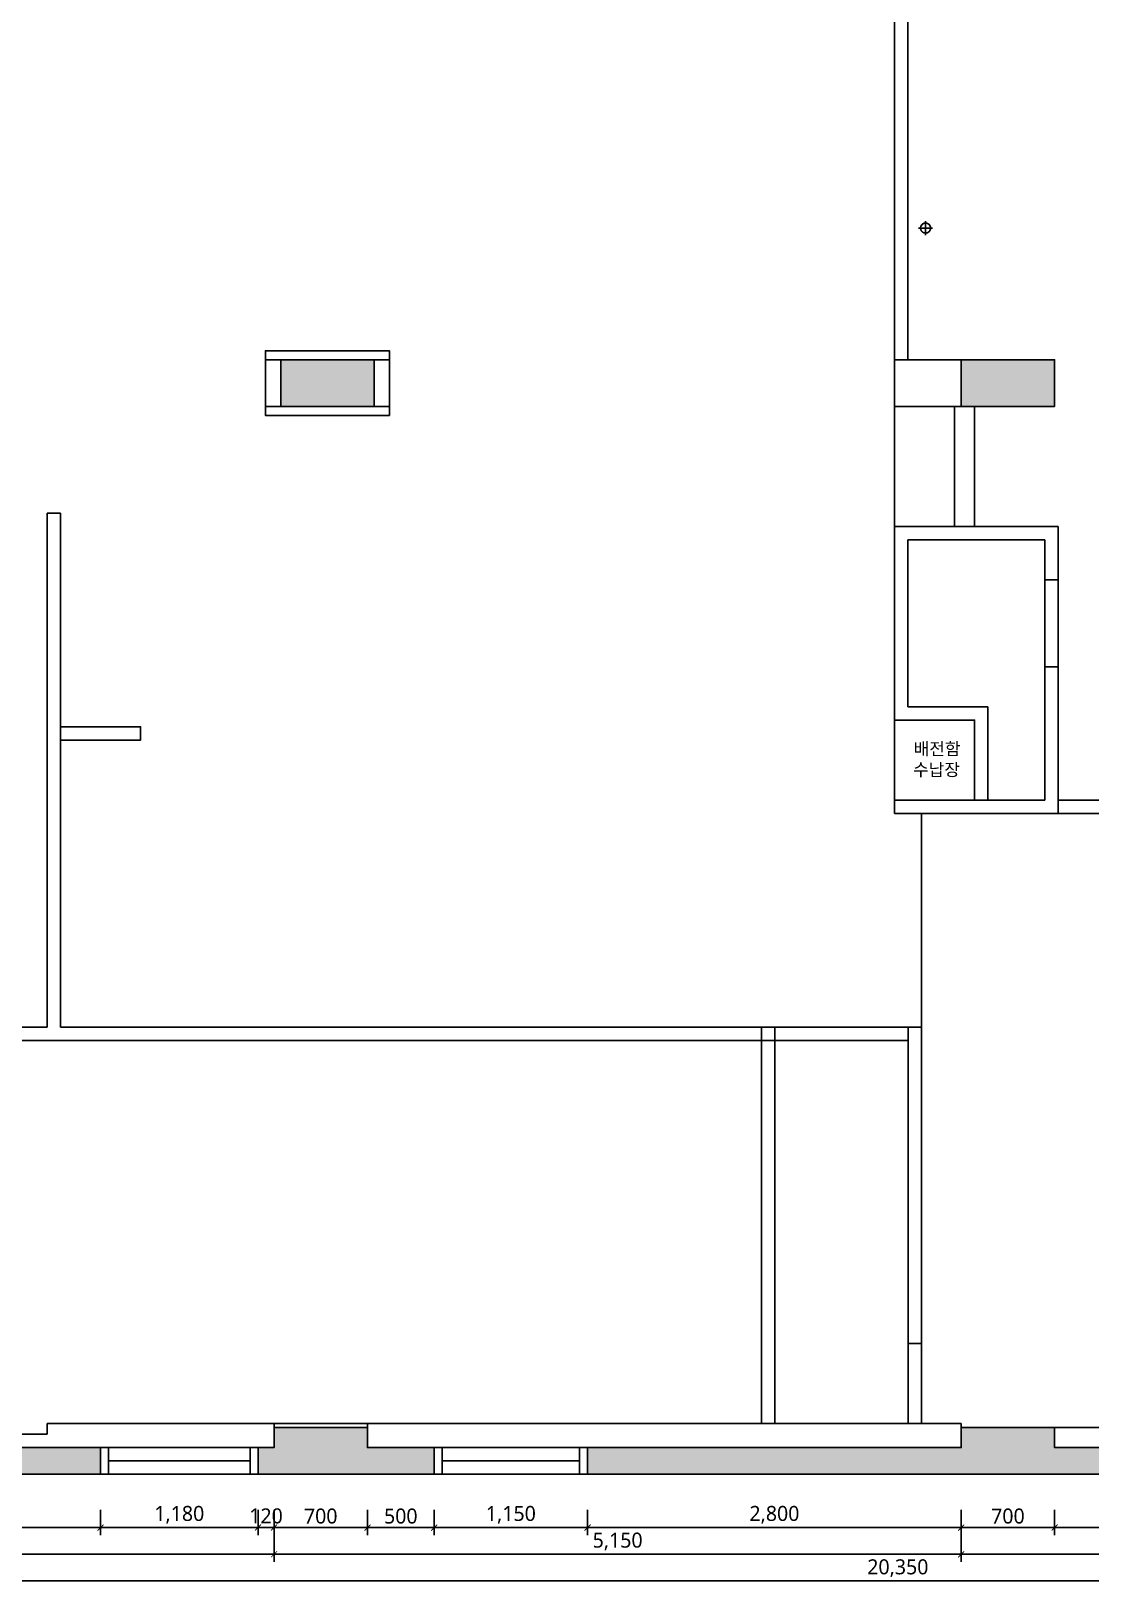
# Model space of a CAD drawing. Header units: metres. Extents: x 11578468 to 47831421, y -58341524 to -14256839.
# Drawn here: x 23842084 to 23850020, y -29145470 to -29133857 of the extents above; entities that cross this region are included whole.
import ezdxf
from ezdxf.enums import TextEntityAlignment as Align

# ---------------------------------------------------------------- set-up
doc = ezdxf.new("R2010")
doc.units = ezdxf.units.M
doc.header["$LTSCALE"] = 50
doc.header["$MEASUREMENT"] = 0
doc.linetypes.add('DASH', pattern=[0.35, 0.25, -0.1])
doc.layers.get('0').update_dxf_attribs({"linetype": 'CONTINUOUS'})
doc.layers.get('DEFPOINTS').update_dxf_attribs({"linetype": 'CONTINUOUS'})
for name, color, linetype in [('0-ELC TEXT', 7, 'CONTINUOUS'), ('04_FUR', 6, 'CONTINUOUS'), ('3.기호.계단선', 30, 'CONTINUOUS'), ('wall', 3, 'CONTINUOUS'), ('WIN', 4, 'CONTINUOUS'), ('가구', 6, 'CONTINUOUS'), ('에어컨', 30, 'DASH')]:
    doc.layers.add(name, color=color, linetype=linetype)
for name, color, linetype, lineweight in [('DIM', 7, 'CONTINUOUS', 15), ('ha', 8, 'CONTINUOUS', 5), ('wall2', 3, 'CONTINUOUS', 25)]:
    doc.layers.add(name, color=color, linetype=linetype, lineweight=lineweight)
doc.styles.add('N 맑은고딕', font='malgun.ttf')
doc.styles.add('맑은 고딕', font='malgun.ttf')
doc.dimstyles.new('JJ IN 45', dxfattribs={"dimscale": 45, "dimtxt": 2.5, "dimasz": 1, "dimexe": 1.25, "dimexo": 1.5, "dimtad": 1, "dimdec": 6, "dimlunit": 6, "dimtxsty": 'N 맑은고딕', "dimblk": 'ARCHTICK', "dimcen": 2.5, "dimclrd": 256, "dimclre": 256, "dimclrt": 256, "dimadec": 0, "dimazin": 0, "dimtfac": 1, "dimtdec": 6, "dimtix": 1, "dimtmove": 0, "dimatfit": 3, "dimldrblk": 'ARCHTICK', "dimfxl": 1, "dimarcsym": 0})

# ---------------------------------------------------------------- blocks, each defined once
blk = doc.blocks.new('*U356')
at = {"layer": 'WIN', "linetype": 'Continuous'}
blk.add_line((60, 100), (1120, 100), dxfattribs=at)
for points in [[(0, 0), (1180, 0), (1180, 200), (0, 200)], [(0, 0), (60, 0), (60, 200), (0, 200)], [(1180, 0), (1120, 0), (1120, 200), (1180, 200)]]:
    blk.add_lwpolyline(points, close=True, dxfattribs=at)
blk = doc.blocks.new('*U1959')
at = {"layer": 'WIN', "linetype": 'Continuous'}
blk.add_line((60, 100), (1090, 100), dxfattribs=at)
for points in [[(0, 0), (1150, 0), (1150, 200), (0, 200)], [(0, 0), (60, 0), (60, 200), (0, 200)], [(1150, 0), (1090, 0), (1090, 200), (1150, 200)]]:
    blk.add_lwpolyline(points, close=True, dxfattribs=at)
blk = doc.blocks.new('_ArchTick')
at = {"color": 0, "linetype": 'ByBlock', "const_width": 0.15}
blk.add_lwpolyline([(-0.5, -0.5), (0.5, 0.5)], dxfattribs=at)
blk = doc.blocks.new('*D367')
at = {"layer": 'DEFPOINTS', "color": 0, "transparency": 16777216}
for p in [(23725852, -29144857), (23729552, -29144857), (23729552, -29145057)]:
    blk.add_point(p, dxfattribs=at)
at = {"layer": 'DIM', "lineweight": -2, "transparency": 16777216}
for p, q in [((23725852, -29144924), (23725852, -29145113)), ((23729552, -29144924), (23729552, -29145113)), ((23725852, -29145057), (23729552, -29145057))]:
    blk.add_line(p, q, dxfattribs=at)
at = {"layer": 'DIM', "lineweight": -2, "transparency": 16777216, "xscale": 45, "yscale": 45, "zscale": 45, "rotation": 180}
blk.add_blockref('_ArchTick', (23725852, -29145057), dxfattribs=at)
at = {"layer": 'DIM', "lineweight": -2, "transparency": 16777216, "xscale": 45, "yscale": 45, "zscale": 45}
blk.add_blockref('_ArchTick', (23729552, -29145057), dxfattribs=at)
at = {"layer": 'DIM', "transparency": 16777216, "insert": (23727702, -29144961), "char_height": 112.5, "attachment_point": 5, "style": 'N 맑은고딕'}
blk.add_mtext('3,700', dxfattribs=at)
blk = doc.blocks.new('*D368')
at = {"layer": 'DEFPOINTS', "color": 0, "transparency": 16777216}
for p in [(23729552, -29144857), (23730732, -29144857), (23730732, -29145057)]:
    blk.add_point(p, dxfattribs=at)
at = {"layer": 'DIM', "lineweight": -2, "transparency": 16777216}
for p, q in [((23729552, -29144924), (23729552, -29145113)), ((23730732, -29144924), (23730732, -29145113)), ((23729552, -29145057), (23730732, -29145057))]:
    blk.add_line(p, q, dxfattribs=at)
at = {"layer": 'DIM', "lineweight": -2, "transparency": 16777216, "xscale": 45, "yscale": 45, "zscale": 45, "rotation": 180}
blk.add_blockref('_ArchTick', (23729552, -29145057), dxfattribs=at)
at = {"layer": 'DIM', "lineweight": -2, "transparency": 16777216, "xscale": 45, "yscale": 45, "zscale": 45}
blk.add_blockref('_ArchTick', (23730732, -29145057), dxfattribs=at)
at = {"layer": 'DIM', "transparency": 16777216, "insert": (23730142, -29144961), "char_height": 112.5, "attachment_point": 5, "style": 'N 맑은고딕'}
blk.add_mtext('1,180', dxfattribs=at)
blk = doc.blocks.new('*D369')
at = {"layer": 'DEFPOINTS', "color": 0, "transparency": 16777216}
for p in [(23730732, -29144857), (23730852, -29144857), (23730852, -29145057)]:
    blk.add_point(p, dxfattribs=at)
at = {"layer": 'DIM', "lineweight": -2, "transparency": 16777216}
for p, q in [((23730732, -29144924), (23730732, -29145113)), ((23730852, -29144924), (23730852, -29145113)), ((23730732, -29145057), (23730687, -29145057)), ((23730732, -29145057), (23730852, -29145057)), ((23730852, -29145057), (23730897, -29145057))]:
    blk.add_line(p, q, dxfattribs=at)
at = {"layer": 'DIM', "lineweight": -2, "transparency": 16777216, "xscale": 45, "yscale": 45, "zscale": 45}
blk.add_blockref('_ArchTick', (23730732, -29145057), dxfattribs=at)
at = {"layer": 'DIM', "lineweight": -2, "transparency": 16777216, "xscale": 45, "yscale": 45, "zscale": 45, "rotation": 180}
blk.add_blockref('_ArchTick', (23730852, -29145057), dxfattribs=at)
at = {"layer": 'DIM', "transparency": 16777216, "insert": (23730792, -29144970), "char_height": 112.5, "attachment_point": 5, "style": 'N 맑은고딕'}
blk.add_mtext('120', dxfattribs=at)
blk = doc.blocks.new('*D370')
at = {"layer": 'DEFPOINTS', "color": 0, "transparency": 16777216}
for p in [(23730852, -29144857), (23731552, -29144857), (23731552, -29145057)]:
    blk.add_point(p, dxfattribs=at)
at = {"layer": 'DIM', "lineweight": -2, "transparency": 16777216}
for p, q in [((23730852, -29144924), (23730852, -29145113)), ((23731552, -29144924), (23731552, -29145113)), ((23730852, -29145057), (23731552, -29145057))]:
    blk.add_line(p, q, dxfattribs=at)
at = {"layer": 'DIM', "lineweight": -2, "transparency": 16777216, "xscale": 45, "yscale": 45, "zscale": 45, "rotation": 180}
blk.add_blockref('_ArchTick', (23730852, -29145057), dxfattribs=at)
at = {"layer": 'DIM', "lineweight": -2, "transparency": 16777216, "xscale": 45, "yscale": 45, "zscale": 45}
blk.add_blockref('_ArchTick', (23731552, -29145057), dxfattribs=at)
at = {"layer": 'DIM', "transparency": 16777216, "insert": (23731202, -29144971), "char_height": 112.5, "attachment_point": 5, "style": 'N 맑은고딕'}
blk.add_mtext('700', dxfattribs=at)
blk = doc.blocks.new('*D371')
at = {"layer": 'DEFPOINTS', "color": 0, "transparency": 16777216}
for p in [(23731552, -29144857), (23732052, -29144857), (23732052, -29145057)]:
    blk.add_point(p, dxfattribs=at)
at = {"layer": 'DIM', "lineweight": -2, "transparency": 16777216}
for p, q in [((23731552, -29144924), (23731552, -29145113)), ((23732052, -29144924), (23732052, -29145113)), ((23731552, -29145057), (23732052, -29145057))]:
    blk.add_line(p, q, dxfattribs=at)
at = {"layer": 'DIM', "lineweight": -2, "transparency": 16777216, "xscale": 45, "yscale": 45, "zscale": 45, "rotation": 180}
blk.add_blockref('_ArchTick', (23731552, -29145057), dxfattribs=at)
at = {"layer": 'DIM', "lineweight": -2, "transparency": 16777216, "xscale": 45, "yscale": 45, "zscale": 45}
blk.add_blockref('_ArchTick', (23732052, -29145057), dxfattribs=at)
at = {"layer": 'DIM', "transparency": 16777216, "insert": (23731802, -29144971), "char_height": 112.5, "attachment_point": 5, "style": 'N 맑은고딕'}
blk.add_mtext('500', dxfattribs=at)
blk = doc.blocks.new('*D372')
at = {"layer": 'DEFPOINTS', "color": 0, "transparency": 16777216}
for p in [(23732052, -29144857), (23733202, -29144857), (23733202, -29145057)]:
    blk.add_point(p, dxfattribs=at)
at = {"layer": 'DIM', "lineweight": -2, "transparency": 16777216}
for p, q in [((23732052, -29144924), (23732052, -29145113)), ((23733202, -29144924), (23733202, -29145113)), ((23732052, -29145057), (23733202, -29145057))]:
    blk.add_line(p, q, dxfattribs=at)
at = {"layer": 'DIM', "lineweight": -2, "transparency": 16777216, "xscale": 45, "yscale": 45, "zscale": 45, "rotation": 180}
blk.add_blockref('_ArchTick', (23732052, -29145057), dxfattribs=at)
at = {"layer": 'DIM', "lineweight": -2, "transparency": 16777216, "xscale": 45, "yscale": 45, "zscale": 45}
blk.add_blockref('_ArchTick', (23733202, -29145057), dxfattribs=at)
at = {"layer": 'DIM', "transparency": 16777216, "insert": (23732627, -29144961), "char_height": 112.5, "attachment_point": 5, "style": 'N 맑은고딕'}
blk.add_mtext('1,150', dxfattribs=at)
blk = doc.blocks.new('*D373')
at = {"layer": 'DEFPOINTS', "color": 0, "transparency": 16777216}
for p in [(23733202, -29144857), (23736002, -29144857), (23736002, -29145057)]:
    blk.add_point(p, dxfattribs=at)
at = {"layer": 'DIM', "lineweight": -2, "transparency": 16777216}
for p, q in [((23733202, -29144924), (23733202, -29145113)), ((23736002, -29144924), (23736002, -29145113)), ((23733202, -29145057), (23736002, -29145057))]:
    blk.add_line(p, q, dxfattribs=at)
at = {"layer": 'DIM', "lineweight": -2, "transparency": 16777216, "xscale": 45, "yscale": 45, "zscale": 45, "rotation": 180}
blk.add_blockref('_ArchTick', (23733202, -29145057), dxfattribs=at)
at = {"layer": 'DIM', "lineweight": -2, "transparency": 16777216, "xscale": 45, "yscale": 45, "zscale": 45}
blk.add_blockref('_ArchTick', (23736002, -29145057), dxfattribs=at)
at = {"layer": 'DIM', "transparency": 16777216, "insert": (23734602, -29144961), "char_height": 112.5, "attachment_point": 5, "style": 'N 맑은고딕'}
blk.add_mtext('2,800', dxfattribs=at)
blk = doc.blocks.new('*D374')
at = {"layer": 'DEFPOINTS', "color": 0, "transparency": 16777216}
for p in [(23736002, -29144857), (23736702, -29144857), (23736702, -29145057)]:
    blk.add_point(p, dxfattribs=at)
at = {"layer": 'DIM', "lineweight": -2, "transparency": 16777216}
for p, q in [((23736002, -29144924), (23736002, -29145113)), ((23736702, -29144924), (23736702, -29145113)), ((23736002, -29145057), (23736702, -29145057))]:
    blk.add_line(p, q, dxfattribs=at)
at = {"layer": 'DIM', "lineweight": -2, "transparency": 16777216, "xscale": 45, "yscale": 45, "zscale": 45, "rotation": 180}
blk.add_blockref('_ArchTick', (23736002, -29145057), dxfattribs=at)
at = {"layer": 'DIM', "lineweight": -2, "transparency": 16777216, "xscale": 45, "yscale": 45, "zscale": 45}
blk.add_blockref('_ArchTick', (23736702, -29145057), dxfattribs=at)
at = {"layer": 'DIM', "transparency": 16777216, "insert": (23736352, -29144971), "char_height": 112.5, "attachment_point": 5, "style": 'N 맑은고딕'}
blk.add_mtext('700', dxfattribs=at)
blk = doc.blocks.new('*D375')
at = {"layer": 'DEFPOINTS', "color": 0, "transparency": 16777216}
for p in [(23736702, -29144857), (23739502, -29144857), (23739502, -29145057)]:
    blk.add_point(p, dxfattribs=at)
at = {"layer": 'DIM', "lineweight": -2, "transparency": 16777216}
for p, q in [((23736702, -29144924), (23736702, -29145113)), ((23739502, -29144924), (23739502, -29145113)), ((23736702, -29145057), (23739502, -29145057))]:
    blk.add_line(p, q, dxfattribs=at)
at = {"layer": 'DIM', "lineweight": -2, "transparency": 16777216, "xscale": 45, "yscale": 45, "zscale": 45, "rotation": 180}
blk.add_blockref('_ArchTick', (23736702, -29145057), dxfattribs=at)
at = {"layer": 'DIM', "lineweight": -2, "transparency": 16777216, "xscale": 45, "yscale": 45, "zscale": 45}
blk.add_blockref('_ArchTick', (23739502, -29145057), dxfattribs=at)
at = {"layer": 'DIM', "transparency": 16777216, "insert": (23738102, -29144961), "char_height": 112.5, "attachment_point": 5, "style": 'N 맑은고딕'}
blk.add_mtext('2,800', dxfattribs=at)
blk = doc.blocks.new('*D380')
at = {"layer": 'DEFPOINTS', "color": 0, "transparency": 16777216}
for p in [(23725352, -29144857), (23730852, -29144857), (23730852, -29145257)]:
    blk.add_point(p, dxfattribs=at)
at = {"layer": 'DIM', "lineweight": -2, "transparency": 16777216}
for p, q in [((23725352, -29144924), (23725352, -29145313)), ((23730852, -29144924), (23730852, -29145313)), ((23725352, -29145257), (23730852, -29145257))]:
    blk.add_line(p, q, dxfattribs=at)
at = {"layer": 'DIM', "lineweight": -2, "transparency": 16777216, "xscale": 45, "yscale": 45, "zscale": 45, "rotation": 180}
blk.add_blockref('_ArchTick', (23725352, -29145257), dxfattribs=at)
at = {"layer": 'DIM', "lineweight": -2, "transparency": 16777216, "xscale": 45, "yscale": 45, "zscale": 45}
blk.add_blockref('_ArchTick', (23730852, -29145257), dxfattribs=at)
at = {"layer": 'DIM', "transparency": 16777216, "insert": (23728102, -29145161), "char_height": 112.5, "attachment_point": 5, "style": 'N 맑은고딕'}
blk.add_mtext('5,500', dxfattribs=at)
blk = doc.blocks.new('*D381')
at = {"layer": 'DEFPOINTS', "color": 0, "transparency": 16777216}
for p in [(23730852, -29144857), (23736002, -29144857), (23736002, -29145257)]:
    blk.add_point(p, dxfattribs=at)
at = {"layer": 'DIM', "lineweight": -2, "transparency": 16777216}
for p, q in [((23730852, -29144924), (23730852, -29145313)), ((23736002, -29144924), (23736002, -29145313)), ((23730852, -29145257), (23736002, -29145257))]:
    blk.add_line(p, q, dxfattribs=at)
at = {"layer": 'DIM', "lineweight": -2, "transparency": 16777216, "xscale": 45, "yscale": 45, "zscale": 45, "rotation": 180}
blk.add_blockref('_ArchTick', (23730852, -29145257), dxfattribs=at)
at = {"layer": 'DIM', "lineweight": -2, "transparency": 16777216, "xscale": 45, "yscale": 45, "zscale": 45}
blk.add_blockref('_ArchTick', (23736002, -29145257), dxfattribs=at)
at = {"layer": 'DIM', "transparency": 16777216, "insert": (23733427, -29145161), "char_height": 112.5, "attachment_point": 5, "style": 'N 맑은고딕'}
blk.add_mtext('5,150', dxfattribs=at)
blk = doc.blocks.new('*D382')
at = {"layer": 'DEFPOINTS', "color": 0, "transparency": 16777216}
for p in [(23736002, -29144857), (23744002, -29144857), (23744002, -29145257)]:
    blk.add_point(p, dxfattribs=at)
at = {"layer": 'DIM', "lineweight": -2, "transparency": 16777216}
for p, q in [((23736002, -29144924), (23736002, -29145313)), ((23744002, -29144924), (23744002, -29145313)), ((23736002, -29145257), (23744002, -29145257))]:
    blk.add_line(p, q, dxfattribs=at)
at = {"layer": 'DIM', "lineweight": -2, "transparency": 16777216, "xscale": 45, "yscale": 45, "zscale": 45, "rotation": 180}
blk.add_blockref('_ArchTick', (23736002, -29145257), dxfattribs=at)
at = {"layer": 'DIM', "lineweight": -2, "transparency": 16777216, "xscale": 45, "yscale": 45, "zscale": 45}
blk.add_blockref('_ArchTick', (23744002, -29145257), dxfattribs=at)
at = {"layer": 'DIM', "transparency": 16777216, "insert": (23740002, -29145161), "char_height": 112.5, "attachment_point": 5, "style": 'N 맑은고딕'}
blk.add_mtext('8,000', dxfattribs=at)
blk = doc.blocks.new('*D384')
at = {"layer": 'DEFPOINTS', "color": 0, "transparency": 16777216}
for p in [(23725352, -29144857), (23745702, -29144857), (23745702, -29145457)]:
    blk.add_point(p, dxfattribs=at)
at = {"layer": 'DIM', "lineweight": -2, "transparency": 16777216}
for p, q in [((23725352, -29144924), (23725352, -29145513)), ((23745702, -29144924), (23745702, -29145513)), ((23725352, -29145457), (23745702, -29145457))]:
    blk.add_line(p, q, dxfattribs=at)
at = {"layer": 'DIM', "lineweight": -2, "transparency": 16777216, "xscale": 45, "yscale": 45, "zscale": 45, "rotation": 180}
blk.add_blockref('_ArchTick', (23725352, -29145457), dxfattribs=at)
at = {"layer": 'DIM', "lineweight": -2, "transparency": 16777216, "xscale": 45, "yscale": 45, "zscale": 45}
blk.add_blockref('_ArchTick', (23745702, -29145457), dxfattribs=at)
at = {"layer": 'DIM', "transparency": 16777216, "insert": (23735527, -29145361), "char_height": 112.5, "attachment_point": 5, "style": 'N 맑은고딕'}
blk.add_mtext('20,350', dxfattribs=at)
blk = doc.blocks.new('1212412')
at = {"ltscale": 30}
for p, q in [((23839186, -29096854), (23839186, -29096749)), ((23839238, -29096802), (23839133, -29096802))]:
    blk.add_line(p, q, dxfattribs=at)
blk.add_circle((23839186, -29096802), 37.5, dxfattribs=at)
blk = doc.blocks.new('sdagdgds')
at = {"layer": 'ha', "transparency": 33554687}
h = blk.add_hatch(color=256, dxfattribs=at)
h.dxf.hatch_style = 1
h.paths.add_polyline_path([(23725502, -29128457), (23728302, -29128457), (23728302, -29132607), (23728502, -29132607), (23728502, -29128257), (23728302, -29128257), (23725302, -29128257), (23725302, -29132557), (23725502, -29132557)])
h.paths.add_polyline_path([(23728502, -29133657), (23728302, -29133657), (23728302, -29133757), (23725502, -29133757), (23725502, -29133657), (23725302, -29133657), (23725302, -29133757), (23724848.0976572, -29133757), (23724752, -29133757), (23724752, -29136507), (23725152, -29136507), (23725152, -29137657), (23725352, -29137657), (23725352, -29137507), (23727752, -29137507), (23727952, -29137507), (23727952, -29137307), (23725352, -29137307), (23725352, -29136507), (23727052, -29136507), (23727052, -29136707), (23727252, -29136707), (23727252, -29136507), (23727252, -29135757), (23727252, -29135707), (23727052, -29135707), (23727052, -29135757), (23727052, -29136307), (23725352, -29136307), (23724952, -29136307), (23724952, -29133957), (23727052, -29133957), (23727052, -29134507), (23727252, -29134507), (23727252, -29133957), (23728502, -29133957)])
h.paths.add_polyline_path([(23727952, -29138607), (23727752, -29138607), (23727752, -29139637), (23725352, -29139637), (23725352, -29139457), (23725152, -29139457), (23725152, -29140057), (23725352, -29140057), (23725352, -29139837), (23727752, -29139837), (23727752, -29139907), (23727952, -29139907), (23727952, -29139837)])
h.paths.add_polyline_path([(23727952, -29141007), (23727752, -29141007), (23727752, -29142007), (23725352, -29142007), (23725352, -29141857), (23725152, -29141857), (23725152, -29144557), (23725652, -29144557), (23725652, -29144657), (23729552, -29144657), (23729552, -29144457), (23725852, -29144457), (23725852, -29144357), (23725352, -29144357), (23725352, -29142207), (23727952, -29142207)])
h.paths.add_polyline_path([(23731552, -29144307), (23730852, -29144307), (23730852, -29144457), (23730732, -29144457), (23730732, -29144657), (23732052, -29144657), (23732052, -29144457), (23731552, -29144457)])
h.paths.add_polyline_path([(23739502, -29144457), (23736702, -29144457), (23736702, -29144307), (23736002, -29144307), (23736002, -29144457), (23733202, -29144457), (23733202, -29144657), (23739502, -29144657)])
h.paths.add_polyline_path([(23745902, -29143307), (23745702, -29143307), (23745702, -29144457), (23744702, -29144457), (23744702, -29144307), (23744002, -29144307), (23744002, -29144457), (23743102, -29144457), (23743102, -29144657), (23745902, -29144657)])
h.paths.add_polyline_path([(23745902, -29133157), (23745702, -29133157), (23745702, -29139657), (23745902, -29139657)])
h.paths.add_polyline_path([(23745902, -29140857), (23745702, -29140857), (23745702, -29142157), (23745902, -29142157)])
h.paths.add_polyline_path([(23744602, -29136307), (23743902, -29136307), (23743902, -29136657), (23744602, -29136657)])
h.paths.add_polyline_path([(23736702, -29136307), (23736002, -29136307), (23736002, -29136657), (23736702, -29136657)])
h.paths.add_polyline_path([(23731602, -29136307), (23730902, -29136307), (23730902, -29136657), (23731602, -29136657)])
h.paths.add_polyline_path([(23745902, -29130707), (23745702, -29130707), (23745702, -29131957), (23745902, -29131957)])
h.paths.add_polyline_path([(23745902, -29128257), (23743802, -29128257), (23743802, -29128457), (23743802, -29128707), (23744502, -29128707), (23744502, -29128457), (23745702, -29128457), (23745702, -29129607), (23745902, -29129607)])
h.paths.add_polyline_path([(23731602, -29128457), (23731602, -29128257), (23730902, -29128257), (23730902, -29130107), (23731102, -29130107), (23731102, -29128707), (23731602, -29128707)])
h.paths.add_polyline_path([(23736702, -29128257), (23736002, -29128257), (23736002, -29128457), (23736002, -29128707), (23736702, -29128707), (23736702, -29128457)])
at = {"layer": 'wall'}
for p, q in [((23731602, -29136307), (23730902, -29136307)), ((23730902, -29136307), (23730902, -29136657)), ((23731602, -29136657), (23731602, -29136307)), ((23736702, -29136307), (23736002, -29136307)), ((23736002, -29136307), (23736002, -29136657)), ((23736702, -29136657), (23736702, -29136307)), ((23730902, -29136657), (23731602, -29136657)), ((23736002, -29136657), (23736702, -29136657)), ((23730852, -29144457), (23730852, -29144307)), ((23730852, -29144307), (23731552, -29144307)), ((23731552, -29144307), (23731552, -29144457)), ((23736002, -29144457), (23736002, -29144307)), ((23736002, -29144307), (23736702, -29144307)), ((23736702, -29144307), (23736702, -29144457)), ((23729552, -29144457), (23725852, -29144457)), ((23729552, -29144457), (23729552, -29144657)), ((23730852, -29144457), (23730732, -29144457)), ((23730732, -29144457), (23730732, -29144657)), ((23732052, -29144457), (23731552, -29144457)), ((23732052, -29144457), (23732052, -29144657)), ((23736002, -29144457), (23733202, -29144457)), ((23733202, -29144457), (23733202, -29144657)), ((23739502, -29144457), (23736702, -29144457)), ((23729552, -29144657), (23725652, -29144657)), ((23732052, -29144657), (23730732, -29144657)), ((23739502, -29144657), (23733202, -29144657))]:
    blk.add_line(p, q, dxfattribs=at)
at = {"layer": 'WIN', "linetype": 'Continuous'}
for name, p in [('*U356', (23729552, -29144657)), ('*U1959', (23732052, -29144657))]:
    blk.add_blockref(name, p, dxfattribs=at)
at = {"layer": 'DIM'}
for base, p1, p2, picture, middle in [((23730852, -29145257), (23725352, -29144857), (23730852, -29144857), '*D380', (23728102, -29145161.3138586991)), ((23745702, -29145457), (23725352, -29144857), (23745702, -29144857), '*D384', (23735527, -29145361.3138586991)), ((23729552, -29145057), (23725852, -29144857), (23729552, -29144857), '*D367', (23727702, -29144961.3138586991)), ((23730732, -29145057), (23729552, -29144857), (23730732, -29144857), '*D368', (23730142, -29144961.0081521794)), ((23730852, -29145057), (23730732, -29144857), (23730852, -29144857), '*D369', (23730792, -29144970.446841)), ((23731552, -29145057), (23730852, -29144857), (23731552, -29144857), '*D370', (23731202, -29144970.7525475509)), ((23736002, -29145257), (23730852, -29144857), (23736002, -29144857), '*D381', (23733427, -29145161.0081521794)), ((23732052, -29145057), (23731552, -29144857), (23732052, -29144857), '*D371', (23731802, -29144970.7525476)), ((23733202, -29145057), (23732052, -29144857), (23733202, -29144857), '*D372', (23732627, -29144961.0081521794)), ((23736002, -29145057), (23733202, -29144857), (23736002, -29144857), '*D373', (23734602, -29144961.3138586991)), ((23736702, -29145057), (23736002, -29144857), (23736702, -29144857), '*D374', (23736352, -29144970.7525475509)), ((23744002, -29145257), (23736002, -29144857), (23744002, -29144857), '*D382', (23740002, -29145161.3138586991)), ((23739502, -29145057), (23736702, -29144857), (23739502, -29144857), '*D375', (23738102, -29144961.3138586991))]:
    dim = blk.add_linear_dim(base=base, p1=p1, p2=p2, dimstyle='JJ IN 45', dxfattribs=at)
    dim.commit()
    dim.dimension.update_dxf_attribs({"geometry": picture, "text_midpoint": middle})

msp = doc.modelspace()

# ---------------------------------------------------------------- linework, layer by layer
at = {"layer": '04_FUR', "ltscale": 10}
for p, q in [((23848555, -29136319.8), (23848555, -29133419.8)), ((23848555, -29138419.8), (23848555, -29139019.8))]:
    msp.add_line(p, q, dxfattribs=at)
for points in [[(23844769.5, -29136319.8), (23844769.5, -29136252.5), (23843840.5, -29136252.5), (23843840.5, -29136319.8)], [(23844769.5, -29136669.8), (23844769.5, -29136737.2), (23843840.5, -29136737.2), (23843840.5, -29136669.8)], [(23848555, -29139619.8), (23849155, -29139619.8), (23849155, -29139019.8), (23848555, -29139019.8)]]:
    msp.add_lwpolyline(points, close=True, dxfattribs=at)
at = {"layer": 'wall', "ltscale": 10}
for p, q in [((23848555, -29136319.8), (23849755, -29136319.8)), ((23848555, -29136669.8), (23849055, -29136669.8)), ((23849005, -29136669.8), (23849005, -29137569.8)), ((23849155, -29136669.8), (23849155, -29137569.8)), ((23842205, -29137469.8), (23842305, -29137469.8)), ((23842205.5, -29137469.8), (23842205.5, -29141319.8)), ((23842305, -29137469.8), (23842305, -29139069.4)), ((23842305.5, -29137469.8), (23842305.5, -29141319.8)), ((23848555, -29137569.8), (23849781.4, -29137569.8)), ((23848655, -29137669.8), (23849681.4, -29137669.8)), ((23849681.4, -29137969.8), (23849681.4, -29137669.8)), ((23849781.4, -29137569.8), (23849781.4, -29137969.8)), ((23849781.4, -29137969.8), (23849681.4, -29137969.8)), ((23849681.4, -29137969.8), (23849681.4, -29138619.8)), ((23849781.4, -29137969.8), (23849781.4, -29138619.8)), ((23849681.4, -29139619.8), (23849681.4, -29138619.8)), ((23849781.4, -29138619.8), (23849681.4, -29138619.8)), ((23849781.4, -29138619.8), (23849781.4, -29139719.8)), ((23849255, -29138919.8), (23849255, -29139619.8)), ((23849155, -29139019.8), (23849155, -29139619.8)), ((23842305, -29139169.4), (23842305, -29141319.8)), ((23849781.4, -29139619.8), (23850681.4, -29139619.8)), ((23848757.5, -29141319.8), (23848757.5, -29139719.8)), ((23849781.4, -29139719.8), (23850681.4, -29139719.8)), ((23847657.5, -29141319.8), (23847657.5, -29141419.8)), ((23847657.5, -29141319.8), (23848657.5, -29141319.8)), ((23848657.5, -29141319.8), (23848657.5, -29144289.8)), ((23842205.5, -29141419.8), (23841005, -29141419.8)), ((23842505, -29141419.8), (23842205.5, -29141419.8)), ((23846280.5, -29141419.8), (23847557.5, -29141419.8)), ((23847557.5, -29141419.8), (23848657.5, -29141419.8)), ((23848757.5, -29143689.8), (23848657.5, -29143689.8)), ((23842205, -29144289.8), (23847157.5, -29144289.8)), ((23842205.5, -29144369.8), (23842205.5, -29144289.8)), ((23848657.5, -29144289.8), (23849055, -29144289.8)), ((23849055, -29144319.8), (23849055, -29144289.8))]:
    msp.add_line(p, q, dxfattribs=at)
for points in [[(23843840.5, -29136319.8), (23843955, -29136319.8), (23843955, -29136669.8), (23843840.5, -29136669.8)], [(23844655, -29136319.8), (23844769.5, -29136319.8), (23844769.5, -29136669.8), (23844655, -29136669.8)], [(23849055, -29136319.8), (23849755, -29136319.8), (23849755, -29136669.8), (23849055, -29136669.8)], [(23849755, -29144319.8), (23852555, -29144319.8), (23852555, -29144469.8), (23849755, -29144469.8)]]:
    msp.add_lwpolyline(points, close=True, dxfattribs=at)
for points in [[(23842305, -29139169.4), (23842905, -29139169.4), (23842905, -29139069.4), (23842305, -29139069.4)], [(23845855, -29141319.8), (23847557.5, -29141319.8)], [(23847557.5, -29141319.8), (23847657.5, -29141319.8)], [(23847557.5, -29141319.8), (23847657.5, -29141319.8), (23847657.5, -29141419.8)], [(23847657.5, -29141419.8), (23847657.5, -29144289.8), (23847557.5, -29144289.8), (23847557.5, -29141319.8)], [(23848657.5, -29141319.8), (23848757.5, -29141319.8), (23848757.5, -29144289.8)], [(23842205, -29144289.8), (23843905, -29144289.8), (23843905, -29144469.8), (23842205, -29144469.8)], [(23848057.5, -29144289.8), (23844605, -29144289.8), (23844605, -29144469.8), (23848657.5, -29144469.8)], [(23848657.5, -29144290), (23848657.5, -29144289.8), (23847657.5, -29144289.8)], [(23849055, -29144319.8), (23849055, -29144469.8), (23848757.5, -29144469.8)], [(23842105, -29144469.8), (23842205, -29144469.8)], [(23848757.5, -29144469.8), (23848657.5, -29144469.8)], [(23848657.5, -29144469.8), (23848757.5, -29144469.8)]]:
    msp.add_lwpolyline(points, dxfattribs=at)
at = {"layer": 'wall2'}
for p, q in [((23848555, -29136319.8), (23848555, -29136669.8)), ((23848555, -29137569.8), (23848555, -29139019.8)), ((23848655, -29137669.8), (23848655, -29138919.8)), ((23848555, -29139019.8), (23848555, -29137719.8)), ((23848655, -29138919.8), (23848655, -29137719.8)), ((23848555, -29139619.8), (23848555, -29139719.8)), ((23849155, -29139719.8), (23849055, -29139719.8)), ((23849781.4, -29139719.8), (23849154.8, -29139719.8)), ((23849154.8, -29139719.8), (23849154.8, -29139720.7)), ((23842205.5, -29141319.8), (23841005, -29141319.8)), ((23842305, -29141319.8), (23842505, -29141319.8)), ((23842965, -29141319.8), (23842305, -29141319.8)), ((23842405, -29141319.8), (23846280.5, -29141319.8)), ((23845305, -29141319.8), (23845405, -29141319.8)), ((23842405, -29141419.8), (23842605, -29141419.8)), ((23842505, -29141419.8), (23847557.5, -29141419.8)), ((23843755, -29144289.8), (23842255, -29144289.8)), ((23842405, -29144289.8), (23842255, -29144289.8)), ((23848057.5, -29144289.8), (23843755, -29144289.8)), ((23848657.5, -29144289.8), (23848057.5, -29144289.8)), ((23838905, -29144369.8), (23842205.5, -29144369.8)), ((23844605, -29144319.8), (23844605, -29144469.8)), ((23849255, -29144319.8), (23849055, -29144319.8)), ((23852555, -29144319.8), (23849755, -29144319.8))]:
    msp.add_line(p, q, dxfattribs=at)
at = {"layer": 'wall2', "ltscale": 10}
for p, q in [((23849255, -29138919.8), (23848655, -29138919.8)), ((23849155, -29139019.8), (23848555, -29139019.8)), ((23849681.4, -29139619.8), (23848555, -29139619.8)), ((23849781.4, -29139719.8), (23848555, -29139719.8))]:
    msp.add_line(p, q, dxfattribs=at)
at = {"layer": 'wall2'}
msp.add_lwpolyline([(23848555, -29133419.8), (23848655, -29133419.8), (23848655, -29136319.8), (23848555, -29136319.8)], close=True, dxfattribs=at)
at = {"layer": '가구', "ltscale": 10}
msp.add_lwpolyline([(23848555, -29136669.8), (23849005, -29136669.8), (23849005, -29137569.8), (23848555, -29137569.8)], close=True, dxfattribs=at)
at = {"layer": '에어컨', "ltscale": 10}
msp.add_lwpolyline([(23848825.2, -29135333.2, -1), (23848750.2, -29135333.2, -1)], format="xyb", close=True, dxfattribs=at)

# ---------------------------------------------------------------- block references
at = {"layer": '0-ELC TEXT'}
msp.add_blockref('1212412', (9601.9, -38531.6), dxfattribs=at)
at = {"layer": '3.기호.계단선'}
msp.add_blockref('sdagdgds', (113053, -12.8), dxfattribs=at)

# ---------------------------------------------------------------- texts
at = {"layer": '0-ELC TEXT', "style": '맑은 고딕'}
for s, p in [('배전함', (23848874.3, -29139234.9)), ('수납장', (23848869.7, -29139391.1))]:
    msp.add_text(s, height=93.33, rotation=360, dxfattribs=at).set_placement(p, align=Align.MIDDLE_CENTER)

doc.saveas('drawing.dxf')
